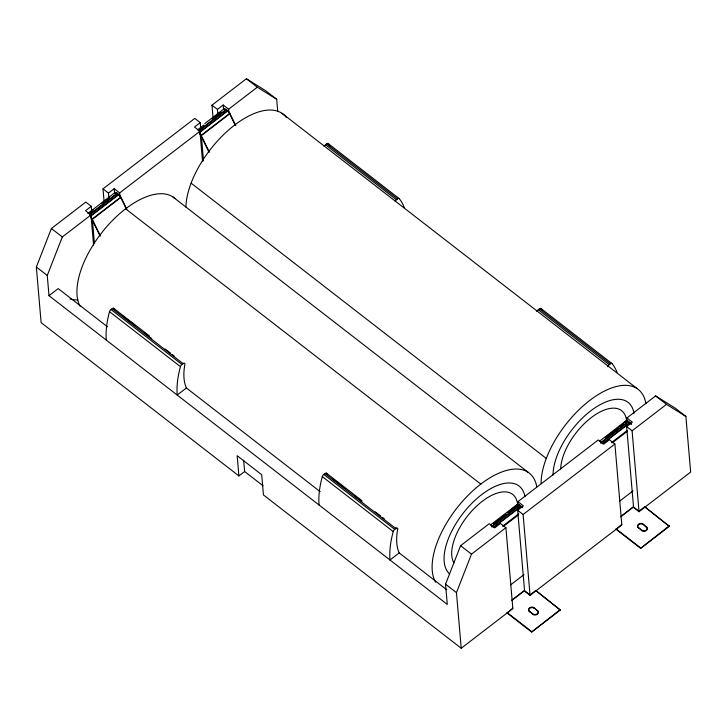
<?xml version="1.0" encoding="UTF-8"?>
<svg xmlns="http://www.w3.org/2000/svg" width="727" height="727" viewBox="0 0 727 727"><rect width="100%" height="100%" fill="white"/><g stroke="black" fill="none" stroke-linecap="round" stroke-linejoin="round"><path stroke-width="1.09" d="M243.672 460.282L244.635 471.523L238.892 475.921L41.121 322.624L36.35 267.009L51.39 228.514L85.804 202.079L91.257 206.314L91.647 210.803M238.892 475.921L237.166 455.702L261.711 474.731L263.447 494.951L461.227 648.257L512.844 608.608L505.91 527.711L500.458 523.485L494.714 527.884L489.262 523.658L460.582 545.686L445.542 584.181L447.278 604.401L49 295.689L47.264 275.46L62.304 236.966L90.984 214.947L85.522 210.712L91.257 206.314M461.227 648.257L456.456 592.641L471.496 554.138L505.91 527.711M510.636 510.254L517.215 504.438A3.962 1.627 52.5 0 1 519.442 505.02L520.868 506.128A3.962 1.627 52.5 0 1 522.268 507.519M619.613 426.558L626.192 420.742A3.962 1.627 52.5 0 1 628.419 421.324L629.846 422.432A3.962 1.627 52.5 0 1 631.427 424.059M87.849 213.438L114.748 192.791M104.07 201.225L103.007 188.866L194.781 118.392L200.234 122.618L200.625 127.116M213.147 118.655L211.984 105.17L246.398 78.743L265.773 90.811L276.687 99.272L277.75 111.631M108.85 197.59L108.468 193.091L114.203 188.693L119.655 192.919L119.946 196.263M200.234 122.618L194.5 127.025L199.952 131.251L202.533 161.33M217.827 113.894L217.446 109.404L223.18 104.997L228.632 109.223L228.923 112.567M204.823 123.535L223.725 109.095M89.53 212.866L93.111 210.112M102.08 203.233L109.241 197.726M197.608 129.86L203.887 125.044M211.948 118.855L220.908 111.967M89.357 214.52L117.138 193.182L118.565 194.291A3.962 1.627 52.5 0 1 121 197.326L126.861 209.312M198.335 130.824L226.115 109.495L227.542 110.595A3.962 1.627 52.5 0 1 229.977 113.639L235.83 125.617M89.394 215.028L117.174 193.691L118.61 194.8A3.172 1.3 52.5 0 1 120.555 197.226L126.416 209.203M199.271 130.642L226.152 109.995L227.578 111.104A3.172 1.3 52.5 0 1 229.532 113.53L235.384 125.517M119.655 192.919L199.952 131.251M228.632 109.223L257.313 87.204L276.687 99.272M90.784 215.628L118.565 194.291M199.761 131.932L227.542 110.595M90.82 216.137L118.61 194.8M199.798 132.441L227.578 111.104M100.172 236.22L91.884 219.254L120.555 197.226M209.149 152.534L200.861 135.558L229.532 113.53M100.126 235.33L92.329 219.354L121 197.326M209.103 151.634L201.306 135.658L229.977 113.639M49 295.689L58.205 288.61L107.442 326.777M106.287 340.091A102.571 50.445 -52.2 0 1 109.523 311.674A2.381 1.172 -52.2 0 1 111.031 309.502L112.149 308.639A2.381 1.172 -52.2 0 1 113.966 309.293M324.151 146.518A2.381 1.172 -52.2 0 1 325.505 144.782L326.623 143.928A2.381 1.172 -52.2 0 1 328.304 143.655L399.223 198.635A102.571 50.445 -52.2 0 1 404.23 207.513M186.421 387.991L177.206 395.07A102.571 50.445 -52.2 0 1 180.45 366.653A2.381 1.172 -52.2 0 1 181.959 364.472L183.077 363.618A2.381 1.172 -52.2 0 1 184.894 364.272A72.536 35.678 -52.2 0 0 186.421 387.991L320.198 491.688M395.152 201.343A2.381 1.172 -52.2 0 1 396.433 199.761L397.551 198.907A2.381 1.172 -52.2 0 1 399.223 198.635M319.062 505.02A102.571 50.445 -52.2 0 1 322.297 476.603A2.381 1.172 -52.2 0 1 323.815 474.431L324.933 473.577A2.381 1.172 -52.2 0 1 326.786 473.968M536.871 311.592A2.381 1.172 -52.2 0 1 538.289 309.72L539.407 308.857A2.381 1.172 -52.2 0 1 541.079 308.584L612.007 363.564A102.571 50.445 -52.2 0 1 617.014 372.451M399.205 552.929L389.99 559.999A102.571 50.445 -52.2 0 1 393.225 531.582A2.381 1.172 -52.2 0 1 394.743 529.401L395.861 528.547A2.381 1.172 -52.2 0 1 397.678 529.201A72.536 35.678 -52.2 0 0 399.205 552.929L446.642 589.697M607.754 366.708A2.381 1.172 -52.2 0 1 609.217 364.69L610.326 363.836A2.381 1.172 -52.2 0 1 612.007 363.564M517.942 501.639L598.239 439.962L603.692 444.197L609.435 439.79L614.888 444.015L621.821 524.921L530.056 595.395L524.594 591.169L517.66 510.272L523.395 505.865L517.942 501.639L518.224 504.974M626.919 417.943L655.6 395.915L674.974 407.983L685.879 416.444L690.65 472.059L639.033 511.708L633.571 507.473L626.638 426.576L632.372 422.169L626.919 417.943L627.201 421.287M490.325 525.085L517.215 504.438M599.302 441.389L626.192 420.742M493.506 523.64L506.056 514.007M507.846 512.626L513.226 508.5M515.016 507.128L517.706 505.056A3.172 1.3 52.5 0 1 519.487 505.529L520.914 506.628A3.172 1.3 52.5 0 1 522.031 507.746M605.173 437.881L618.613 427.558M620.404 426.186L623.094 424.123M624.884 422.741L626.683 421.369A3.172 1.3 52.5 0 1 628.464 421.833L629.891 422.941A3.172 1.3 52.5 0 1 631.154 424.241M491.661 526.357L519.442 505.02M600.638 442.661L628.419 421.324M491.706 526.866L519.487 505.529M600.684 443.17L628.464 421.833M493.088 527.466L520.868 506.128M602.065 443.77L629.846 422.432M494.024 527.275L520.914 506.628M603.001 443.588L629.891 422.941M502.657 526.175L518.787 513.789M611.634 442.489L626.874 430.784M503.202 526.602L518.442 514.898M612.179 442.907L627.419 431.211M530.056 595.395L523.113 514.498L614.888 444.015M639.033 511.708L632.09 430.802L666.505 404.376L685.879 416.444M510.563 584.935L524.003 574.612M619.54 501.248L632.981 490.925M511.863 600.102L524.412 590.469M620.84 516.415L633.39 506.774M511.644 600.575L524.549 590.66L530.01 594.895L535.744 590.488L560.335 610.026L531.664 632.045L507.11 613.015L512.799 608.108M620.622 516.879L633.526 506.973L638.988 511.199L644.722 506.792L669.313 526.33L640.641 548.358L616.087 529.32L621.776 524.412M531.664 632.045L560.299 609.517M640.641 548.358L669.276 525.821M246.398 78.743L257.313 87.204M655.6 395.915L666.505 404.376M326.623 143.928L397.551 198.907M539.407 308.857L610.326 363.836M325.505 144.782L396.433 199.761M538.289 309.72L609.217 364.69M282.012 113.33L637.188 388.636M211.984 105.17L217.446 109.404M626.638 426.576L632.09 430.802M669.313 526.33L644.722 506.792M643.05 524.085L646.367 527.13A3.172 2.435 -4.9 0 1 646.258 530.583A3.172 2.435 -4.9 0 1 641.777 530.655L638.46 527.611A3.172 2.435 -4.9 0 1 638.579 524.158A3.172 2.435 -4.9 0 1 643.05 524.085L646.367 527.13M638.46 527.611L641.741 530.147A3.172 2.435 -4.9 0 0 646.212 530.074A3.172 2.435 -4.9 0 0 646.33 526.621M191.11 183.14L546.295 458.446M616.042 528.82L640.596 547.849M173.035 197.026L528.211 472.332M103.007 188.866L108.468 193.091M517.66 510.272L523.113 514.498M125.598 208.794L480.783 484.1M560.335 610.026L535.744 590.488M51.39 228.514L62.304 236.966M460.582 545.686L471.496 554.138M534.072 607.781L537.389 610.825A3.172 2.435 -4.9 0 1 537.28 614.279A3.172 2.435 -4.9 0 1 532.8 614.342L529.483 611.307A3.172 2.435 -4.9 0 1 529.601 607.854A3.172 2.435 -4.9 0 1 534.072 607.781L537.389 610.825M529.483 611.307L532.764 613.842A3.172 2.435 -4.9 0 0 537.235 613.77A3.172 2.435 -4.9 0 0 537.353 610.317M507.064 612.507L531.619 631.545M131.551 322.106L149.28 335.847M362.064 500.776L326.35 473.123M122.945 316.254L131.923 323.215M133.723 324.605L135.522 325.996M144.5 332.957L151.679 338.528M165.147 348.96L170.536 353.14M172.326 354.531L174.126 355.921M333.039 479.102L342.017 486.054M343.807 487.444L345.607 488.844M354.585 495.796L361.764 501.366M375.232 511.808L380.621 515.979M382.42 517.37L384.21 518.769M395.888 527.811L397.678 529.201M112.149 308.639L183.077 363.618M324.933 473.577L395.861 528.547M111.031 309.502L181.959 364.472M323.815 474.431L394.743 529.401M109.523 311.674L180.45 366.653M322.297 476.603L393.225 531.582M36.35 267.009L47.264 275.46M445.542 584.181L456.456 592.641M244.635 471.523L263.047 485.79M113.576 308.193L131.133 321.897M641.741 530.147L641.777 530.655M532.764 613.842L532.8 614.342M223.18 104.997L223.562 109.495M201.388 136.103L203.515 160.821M114.203 188.693L114.584 193.182A3.962 1.627 52.5 0 1 117.138 193.182M92.32 218.673L94.437 243.391M90.984 214.947L93.556 245.026M449.54 573.939A56.061 27.571 -52.2 0 1 471.323 503.856A56.061 27.571 -52.2 0 1 524.976 496.695M80.006 306.176A72.536 35.678 -52.2 0 1 107.442 225.87A72.536 35.678 -52.2 0 1 175.125 198.671M435.637 582.291A72.536 35.678 -52.2 0 1 471.269 492.234A72.536 35.678 -52.2 0 1 536.78 486.717M453.912 562.971A45.547 22.401 -52.2 0 1 477.485 505.31A45.547 22.401 -52.2 0 1 517.697 505.056M560.69 468.96A45.547 22.401 -52.2 0 1 593.078 416.253A45.547 22.401 -52.2 0 1 626.701 421.724M638.506 528.12A3.172 2.435 -4.9 0 1 638.615 524.667A3.172 2.435 -4.9 0 1 643.095 524.594M529.529 611.807A3.172 2.435 -4.9 0 1 529.647 608.354A3.172 2.435 -4.9 0 1 534.118 608.281M223.616 109.395A3.962 1.627 52.5 0 1 226.115 109.495M199.507 133.195A3.962 1.627 52.5 0 1 201.306 135.658M199.425 133.586A3.172 1.3 52.5 0 1 200.861 135.558M224.352 109.541A3.172 1.3 52.5 0 1 226.152 109.995M90.53 216.882A3.962 1.627 52.5 0 1 92.329 219.354M90.448 217.273A3.172 1.3 52.5 0 1 91.884 219.254M115.375 193.237A3.172 1.3 52.5 0 1 117.174 193.691M553.047 475.058A56.061 27.571 -52.2 0 1 590.942 410.7A56.061 27.571 -52.2 0 1 634.017 413.409M185.921 207.177A72.536 35.678 -52.2 0 1 227.815 130.706A72.536 35.678 -52.2 0 1 286.411 117.547M541.097 483.41A72.536 35.678 -52.2 0 1 590.124 400.132A72.536 35.678 -52.2 0 1 645.867 403.63M541.079 308.584A102.571 50.445 -52.2 0 1 542.278 310.147M328.304 143.655A102.571 50.445 -52.2 0 1 330.067 146.045M77.88 299.906A72.536 35.678 -52.2 0 1 70.037 299.015"/></g></svg>
